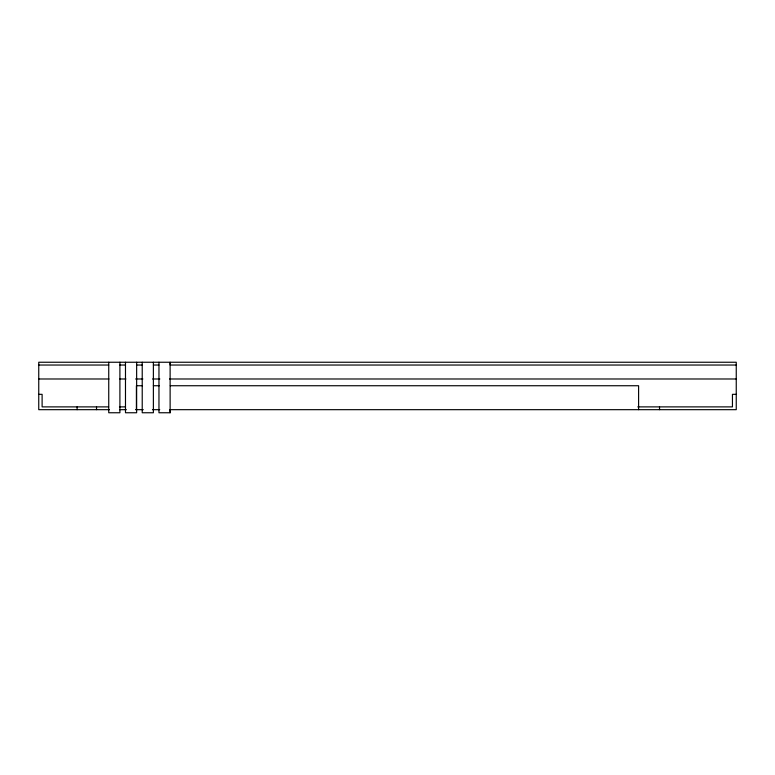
<?xml version="1.0" encoding="UTF-8"?>
<svg xmlns="http://www.w3.org/2000/svg" width="775" height="775" viewBox="0 0 775 775"><rect width="100%" height="100%" fill="white"/><g stroke="black" fill="none" stroke-linecap="round" stroke-linejoin="round"><path stroke-width="1.16" d="M158.962 362.245L158.962 412.755L170.122 412.755L170.151 409.965M38.75 365.035L108.742 365.035M119.902 365.035L125.482 365.035M136.642 365.035L142.222 365.035M153.382 365.035L158.962 365.035M736.25 365.035L170.151 365.035L170.122 362.245L170.122 412.755M38.75 378.985L108.984 378.985M119.883 378.985L125.938 378.985M135.625 378.985L142.891 378.985M152.578 378.985L159.844 378.985M169.531 378.985L736.25 378.985M142.455 385.737L136.4 385.737L136.4 409.675M153.343 385.737L159.388 385.737M170.287 385.737L638.6 385.737L638.6 409.675M38.75 394.33L42.112 394.33L42.112 406.885L108.607 406.885M736.25 394.33L732.443 394.33L732.443 406.885L637.767 406.885M119.457 406.885L125.521 406.885M109.478 409.675L38.75 409.675L38.75 362.245L736.25 362.245L736.25 409.675L169.88 409.675M119.486 409.675L126.354 409.675M135.528 409.675L143.278 409.675M152.462 409.675L159.727 409.675M659.525 406.885L659.525 409.675M153.382 362.245L153.382 412.755L142.222 412.755L142.222 362.245M136.642 362.245L136.642 412.755L125.482 412.755L125.482 362.245M119.902 362.245L119.902 412.755L108.742 412.755L108.742 362.245M96.526 406.885L96.526 409.675M77.112 406.885L77.112 409.675"/></g></svg>
